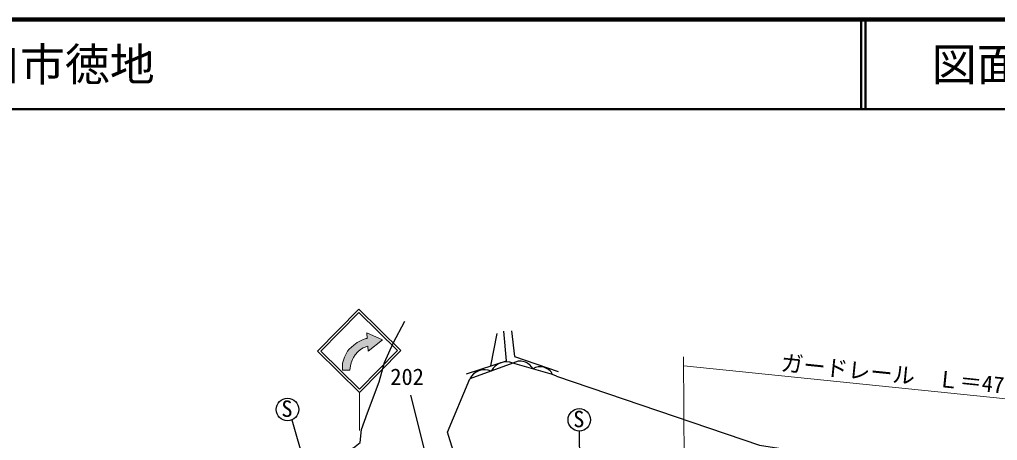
# Model space of a CAD drawing. Units: millimetres, scale not verified. Extents: x 40000 to 680000, y 20000 to 380000.
# Drawn here: x 414963 to 523935, y 333110 to 380000 of the extents above; entities that cross this region are included whole.
import ezdxf
from ezdxf.enums import TextEntityAlignment as Align

# ---------------------------------------------------------------- set-up
doc = ezdxf.new("R2010")
doc.units = ezdxf.units.MM
doc.header["$LTSCALE"] = 1000
for name, color, linetype, lineweight in [('M-BGD', 7, 'Continuous', 25), ('M-STR-HTXT', 7, 'Continuous', 13), ('M-STR-STRC', 7, 'Continuous', 25), ('M-TTL', 2, 'Continuous', 140), ('M-TTL-LINE', 7, 'Continuous', 50)]:
    doc.layers.add(name, color=color, linetype=linetype, lineweight=lineweight)
doc.layers.add('M-TTL-TXT', color=7, linetype='Continuous')
doc.styles.add('ＭＳ ゴシック', font='')
doc.styles.get('ＭＳ ゴシック').set_extended_font_data('MS Gothic')

msp = doc.modelspace()

# ---------------------------------------------------------------- hatches: boundary and pattern name
at = {"layer": 'M-STR-HTXT'}
msp.add_hatch(color=256, dxfattribs=at).paths.add_polyline_path([(453773, 343608), (453820, 343058), (455403, 344326), (453648, 345102), (453681, 344468), (453540, 344466), (453119, 344294), (452599, 344022), (452207, 343737), (451702, 343295), (451493, 343068), (451160, 342388), (450939, 341724), (450946, 340934), (451778, 340941), (451844, 341421), (451912, 341760), (452078, 342142), (452175, 342354), (452356, 342652), (452650, 342964), (452944, 343235), (453253, 343421)])
msp.add_hatch(color=256, dxfattribs=at).paths.add_polyline_path([(453773, 343608), (453820, 343058), (455403, 344326), (453648, 345102), (453681, 344468), (453540, 344466), (453119, 344294), (452599, 344022), (452207, 343737), (451702, 343295), (451493, 343068), (451160, 342388), (450939, 341724), (450946, 340934), (451778, 340941), (451844, 341421), (451912, 341760), (452078, 342142), (452175, 342354), (452356, 342652), (452650, 342964), (452944, 343235), (453253, 343421)])

# ---------------------------------------------------------------- linework, layer by layer
at = {"layer": 'M-BGD'}
for p, q in [((467491, 341406), (468175, 345025)), ((469228, 341971), (468930, 345271)), ((469772, 345306), (470106, 342445)), ((470106, 342445), (474968, 340795)), ((464778, 340523), (469228, 341971)), ((445315, 335409), (452683, 309669)), ((477337, 334150), (477606, 311785))]:
    msp.add_line(p, q, dxfattribs=at)
for points in [[(410269, 314116), (416395, 316960), (420134, 318575), (428770, 321295), (432333, 322050), (436090, 323314), (442536, 325157), (445775, 326184), (448658, 328514), (450119, 329778), (451082, 330588), (452182, 332297), (452919, 332894), (453071, 334321), (453738, 336170), (455040, 339622), (455619, 341781), (456593, 343940), (457910, 346416)], [(474810, 340286), (474363, 340470), (469939, 341708), (465124, 339976)], [(474810, 340286), (497432, 332593), (503435, 331645), (511927, 331487), (520260, 330618), (525789, 330342), (544589, 326669), (548057, 324905)], [(371200, 267867), (368822, 272663), (362608, 280562), (360660, 281484), (358712, 284459), (369586, 287645), (370376, 287461), (374773, 289436), (375378, 290120), (381013, 292753), (389465, 296887), (390992, 297651), (392230, 297861), (404631, 305234), (405316, 305865), (411398, 309104), (418744, 313027), (431619, 317714), (449208, 321927), (452288, 323085), (456080, 327087), (463900, 329931), (462636, 334039), (465124, 339976)]]:
    msp.add_lwpolyline(points, dxfattribs=at)
for centre in [(444816, 336555), (477340, 335400)]:
    msp.add_circle(centre, 1250, dxfattribs=at)
for centre, radius, start, end in [((469205, 339970), 1886, 67.08511, 152.47719), ((470757, 340369), 1569, 27.3119, 121.42891), ((472969, 339750), 1569, 27.3119, 121.42891), ((466797, 339104), 1886, 67.08511, 152.47719)]:
    msp.add_arc(centre, radius, start, end, dxfattribs=at)
at = {"layer": 'M-STR-HTXT'}
for p, q in [((448171, 343063), (452767, 347733)), ((452767, 347733), (457437, 343137)), ((448528, 343066), (452770, 347377)), ((452770, 347377), (457080, 343135)), ((452841, 338468), (448171, 343063)), ((452838, 338824), (448528, 343066)), ((457080, 343135), (452838, 338824)), ((457437, 343137), (452841, 338468)), ((488965, 342422), (489095, 312336)), ((488970, 341429), (555843, 334587)), ((452841, 334200), (452841, 338468))]:
    msp.add_line(p, q, dxfattribs=at)
msp.add_lwpolyline([(450946, 340934), (450939, 341724), (451160, 342388), (451493, 343068), (451702, 343295), (452207, 343737), (452599, 344022), (453119, 344294), (453540, 344466), (453681, 344468), (453648, 345102), (455403, 344326), (453820, 343058), (453773, 343608), (453253, 343421), (452944, 343235), (452650, 342964), (452356, 342652), (452175, 342354), (452078, 342142), (451912, 341760), (451844, 341421), (451778, 340941)], close=True, dxfattribs=at)
at = {"layer": 'M-STR-STRC'}
msp.add_line((458526, 338168), (465271, 311425), dxfattribs=at)
at = {"layer": 'M-TTL'}
msp.add_line((680000, 380000), (40000, 380000), dxfattribs=at)
at = {"layer": 'M-TTL-LINE'}
for p, q in [((508747, 380000), (508747, 370000)), ((509247, 380000), (509247, 370000)), ((40000, 370000), (680000, 370000))]:
    msp.add_line(p, q, dxfattribs=at)

# ---------------------------------------------------------------- texts
at = {"layer": 'M-BGD', "style": 'ＭＳ ゴシック'}
for p in [(444137, 335182), (476661, 334026)]:
    msp.add_text('S', height=1833, dxfattribs=at).set_placement(p, align=Align.BOTTOM_LEFT)
at = {"layer": 'M-STR-HTXT', "style": 'ＭＳ ゴシック'}
msp.add_text('ガードレール\u3000Ｌ＝47.0', height=1833, rotation=354.158, dxfattribs=at).set_placement((499668, 340334), align=Align.BOTTOM_LEFT)
at = {"layer": 'M-STR-STRC', "style": 'ＭＳ ゴシック'}
msp.add_text('202', height=1833, dxfattribs=at).set_placement((456280, 338739), align=Align.BOTTOM_LEFT)
at = {"layer": 'M-TTL-TXT', "style": 'ＭＳ ゴシック'}
msp.add_text('山口市徳地', height=3666, dxfattribs=at).set_placement((405024, 375000), align=Align.MIDDLE_LEFT)
msp.add_text('図面番号', height=3666, dxfattribs=at).set_placement((526622, 375000), align=Align.MIDDLE_CENTER)

doc.saveas('drawing.dxf')
